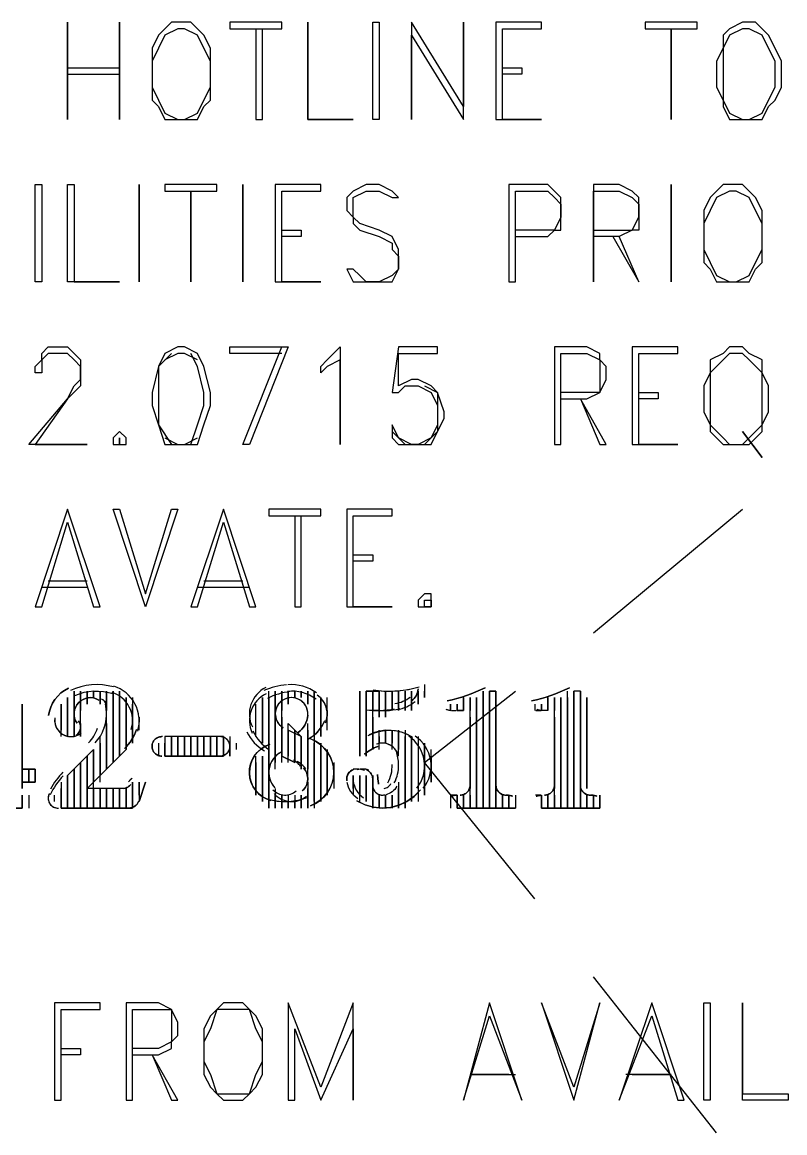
# Model space of a CAD drawing. Header units: metres. Extents: x 0 to 4950, y 0 to 3150.
# Drawn here: x 649 to 766.5, y 178 to 349 of the extents above; entities that cross this region are included whole.
import ezdxf

# ---------------------------------------------------------------- set-up
doc = ezdxf.new("R2010")
doc.units = ezdxf.units.M
doc.layers.add('SITE_BASE', color=7, linetype='Continuous')

msp = doc.modelspace()

# ---------------------------------------------------------------- linework, layer by layer
at = {"layer": 'SITE_BASE'}
for p, q in [((656, 342), (664, 342)), ((656, 341), (664, 341)), ((708, 284), (706, 286)), ((737, 255), (760, 274)), ((652, 262), (659, 262)), ((653, 263), (659, 263)), ((676, 262), (684, 262)), ((677, 263), (683, 263)), ((661, 245), (661, 246)), ((662, 244), (662, 246)), ((689, 244), (689, 246)), ((690, 245), (690, 246)), ((694, 243), (694, 246)), ((696, 240), (696, 245)), ((704, 246), (702, 246)), ((720, 228), (720, 245)), ((735, 246), (734, 246)), ((666, 239), (666, 243)), ((685, 240), (685, 243)), ((686, 239), (686, 244)), ((696, 241), (696, 244)), ((728, 244), (728, 243)), ((685, 241), (685, 242)), ((694, 242), (694, 228)), ((690, 235), (690, 240)), ((693, 233), (693, 241)), ((662, 234), (662, 239)), ((670, 238), (670, 236)), ((680, 239), (671, 239)), ((681, 239), (681, 236)), ((682, 237), (682, 238)), ((710, 239), (710, 229)), ((710, 238), (710, 230)), ((696, 236), (696, 231)), ((711, 231), (711, 237)), ((697, 235), (697, 231)), ((685, 234), (685, 231)), ((697, 233), (697, 234)), ((703, 232), (703, 228)), ((650, 230), (650, 228)), ((654, 229), (654, 230)), ((693, 230), (693, 228)), ((707, 230), (707, 228)), ((715, 230), (715, 228)), ((723.36, 230.01), (723.51, 230)), ((736.36, 230.01), (736.51, 230)), ((716, 228), (725, 228)), ((756, 178), (737, 202))]:
    msp.add_line(p, q, dxfattribs=at)
for points in [[(656, 334), (656, 349), (656, 334)], [(664, 349), (664, 334), (664, 349)], [(672, 349), (671, 348), (670, 347), (669, 345), (669, 343), (669, 339), (669, 337), (670, 336), (671, 334), (672, 334), (675, 334), (676, 334), (677, 336), (678, 337), (678, 339), (678, 343), (678, 345), (677, 347), (676, 348), (675, 349), (672, 349)], [(689, 348), (689, 349), (681, 349), (681, 348), (689, 348)], [(693, 334), (700, 334), (693, 334), (693, 349), (693, 334)], [(704, 334), (703, 334), (703, 349), (704, 349), (704, 334)], [(709, 349), (709, 334), (709, 347), (717, 334), (717, 349), (717, 336), (709, 349)], [(722, 349), (722, 334), (729, 334), (723, 334), (723, 348), (729, 348), (729, 349), (722, 349)], [(753, 348), (753, 349), (745, 349), (745, 348), (753, 348)], [(760, 349), (758, 348), (757, 347), (757, 345), (756, 343), (756, 339), (757, 337), (757, 336), (758, 334), (760, 334), (762, 334), (763, 334), (764, 336), (765, 337), (766, 339), (766, 343), (765, 345), (764, 347), (763, 348), (762, 349), (760, 349)], [(673, 348), (671, 347), (670, 345), (669, 343), (669, 339), (670, 337), (671, 335), (673, 334), (674, 334), (676, 335), (677, 337), (678, 339), (678, 343), (677, 345), (676, 347), (674, 348), (673, 348)], [(685, 348), (685, 334), (686, 334), (686, 348)], [(749, 348), (749, 334), (749, 348)], [(760, 348), (758, 347), (757, 345), (757, 343), (757, 339), (757, 337), (758, 335), (760, 334), (761, 334), (763, 335), (764, 337), (765, 339), (765, 343), (764, 345), (763, 347), (761, 348), (760, 348)], [(723, 342), (726, 342), (726, 341), (723, 341)], [(652, 309), (651, 309), (651, 324), (652, 324), (652, 309)], [(656, 309), (656, 324), (657, 324), (657, 309), (664, 309), (656, 309)], [(667, 309), (667, 324), (667, 309)], [(679, 323), (679, 324), (671, 324), (671, 323), (679, 323)], [(683, 309), (683, 324), (683, 309)], [(688, 324), (688, 309), (695, 309), (689, 309), (689, 323), (695, 323), (695, 324), (688, 324)], [(699, 311), (700, 309), (702, 309), (704, 309), (706, 309), (707, 311), (707, 313), (707, 314), (706, 316), (704, 317), (701, 318), (700, 319), (700, 320), (700, 322), (702, 323), (704, 323), (706, 322), (707, 322), (706, 323), (704, 324), (702, 324), (700, 323), (699, 322), (699, 320), (700, 319), (700, 318), (701, 317), (704, 316), (706, 315), (706, 314), (707, 313), (707, 311), (706, 310), (704, 309), (702, 309), (701, 310), (700, 311), (699, 311)], [(725, 316), (730, 316), (731, 317), (732, 317), (732, 319), (732, 321), (732, 322), (731, 323), (730, 324), (724, 324), (724, 309), (725, 309), (725, 323), (730, 323), (731, 322), (732, 321), (732, 319), (731, 317), (730, 317), (725, 317)], [(737, 324), (737, 309), (737, 323), (741, 323), (743, 322), (744, 321), (744, 322), (743, 323), (741, 324), (737, 324)], [(749, 309), (749, 324), (749, 309)], [(757, 324), (756, 323), (755, 322), (754, 320), (754, 318), (754, 314), (754, 312), (755, 311), (756, 309), (757, 309), (760, 309), (761, 309), (762, 311), (763, 312), (763, 314), (763, 318), (763, 320), (762, 322), (761, 323), (760, 324), (757, 324)], [(675, 323), (675, 309), (675, 323)], [(758, 323), (756, 322), (755, 320), (754, 318), (754, 314), (755, 312), (756, 310), (758, 309), (759, 309), (761, 310), (762, 312), (763, 314), (763, 318), (762, 320), (761, 322), (759, 323), (758, 323)], [(737, 317), (741, 317), (743, 317), (744, 319), (744, 321), (744, 319), (744, 317), (743, 317), (741, 316), (737, 316)], [(689, 317), (692, 317), (692, 316), (689, 316)], [(740, 316), (744, 309), (741, 316)], [(650, 284), (656, 291), (657, 293), (658, 294), (658, 296), (657, 297), (656, 298), (653, 298), (652, 297), (652, 296), (652, 295), (651, 295), (651, 296), (652, 297), (652, 298), (653, 299), (656, 299), (657, 298), (658, 297), (658, 296), (658, 294), (658, 293), (656, 291), (651, 284), (659, 284), (650, 284)], [(673, 299), (671, 298), (670, 296), (669, 292), (669, 290), (670, 287), (671, 284), (673, 284), (674, 284), (676, 284), (677, 287), (678, 290), (678, 292), (677, 296), (676, 298), (674, 299), (673, 299)], [(672, 298), (670, 296), (670, 292), (670, 290), (670, 287), (672, 284)], [(676, 297), (674, 298), (673, 298), (671, 297)], [(675, 284), (676, 287), (677, 290), (677, 292), (676, 296), (675, 298)], [(689, 298), (681, 298), (681, 299), (690, 299), (684, 284), (683, 284), (689, 299)], [(698, 284), (698, 297), (696, 296), (695, 295), (695, 296), (696, 297), (698, 299), (698, 284)], [(713, 287), (712, 285), (710, 284), (709, 284), (707, 285), (706, 287), (706, 285), (707, 284), (709, 284), (710, 284), (712, 284), (713, 286), (714, 288), (714, 289), (713, 292), (712, 293), (710, 294), (709, 294), (707, 293), (707, 298), (713, 298), (713, 299), (707, 299), (706, 292), (707, 292), (708, 293), (710, 293), (712, 292), (713, 290)], [(732, 291), (736, 291), (738, 292), (739, 294), (739, 296), (738, 297), (738, 298), (736, 299), (731, 299), (731, 284), (732, 284), (732, 298), (736, 298), (738, 297), (738, 296), (738, 294), (738, 292), (736, 292), (732, 292)], [(743, 299), (743, 284), (750, 284), (744, 284), (744, 298), (750, 298), (750, 299), (743, 299)], [(758, 299), (757, 298), (755, 297), (755, 295), (754, 293), (754, 289), (755, 287), (755, 286), (757, 284), (758, 284), (760, 284), (761, 284), (763, 286), (763, 287), (764, 289), (764, 293), (763, 295), (763, 297), (761, 298), (760, 299), (758, 299)], [(758, 298), (757, 297), (755, 295), (755, 293), (755, 289), (755, 287), (757, 285), (758, 284), (760, 284), (761, 285), (763, 287), (763, 289), (763, 293), (763, 295), (761, 297), (760, 298), (758, 298)], [(711, 293), (713, 292), (713, 289), (713, 288), (713, 286), (711, 284)], [(735, 291), (738, 284), (739, 284), (735, 291)], [(744, 292), (747, 292), (747, 291), (744, 291)], [(664, 286), (663, 285), (663, 284), (664, 284), (665, 284), (665, 285), (664, 286)], [(763, 282), (760, 286), (763, 282)], [(664, 285), (664, 284), (664, 285)], [(671, 285), (673, 284), (674, 284), (676, 285)], [(656, 274), (651, 259), (652, 259), (656, 272), (660, 259), (661, 259), (656, 274)], [(668, 259), (663, 274), (664, 274), (668, 261), (672, 274), (673, 274), (668, 259)], [(680, 274), (675, 259), (676, 259), (680, 272), (684, 259), (685, 259), (680, 274)], [(695, 273), (695, 274), (687, 274), (687, 273), (695, 273)], [(699, 274), (699, 259), (706, 259), (700, 259), (700, 273), (706, 273), (706, 274), (699, 274)], [(691, 273), (691, 259), (692, 259), (692, 273)], [(700, 267), (703, 267), (703, 266), (700, 266)], [(711, 261), (710, 260), (710, 259), (711, 259), (712, 259), (712, 260), (712, 261), (711, 261)], [(711, 260), (712, 260), (712, 259), (711, 259), (711, 260)], [(656.12, 246.46), (655.52, 246.12), (654.97, 245.72), (654.48, 245.25), (654.05, 244.74), (653.69, 244.17), (653.4, 243.56), (653.19, 242.92), (653.05, 242.24), (653.19, 242.92), (653.4, 243.56), (653.69, 244.17), (654.05, 244.74), (654.48, 245.25), (654.97, 245.72), (655.52, 246.12), (656.12, 246.46)], [(663.06, 246.65), (662.23, 246.84), (661.38, 246.96), (660.53, 247), (659.69, 246.97), (658.85, 246.86), (658.02, 246.67), (657.21, 246.41), (656.42, 246.08)], [(666.98, 242), (666.9, 242.53), (666.78, 243.06), (666.6, 243.57), (666.36, 244.07), (666.08, 244.54), (665.76, 244.98), (665.4, 245.38), (665, 245.74), (664.57, 246.07), (664.1, 246.35), (663.61, 246.58), (663.1, 246.76)], [(686.55, 246.55), (686.15, 246.34), (685.79, 246.09), (685.45, 245.8), (685.14, 245.49), (684.86, 245.14), (684.62, 244.77), (684.41, 244.38), (684.24, 243.96), (684.12, 243.53), (684.04, 243.09), (684, 242.65), (684.01, 242.21), (684.06, 241.77), (684.15, 241.34), (684.29, 240.91), (684.47, 240.5)], [(689.74, 246.97), (689.29, 246.93), (688.84, 246.87), (688.4, 246.79), (687.95, 246.69), (687.52, 246.57), (687.08, 246.43), (686.66, 246.27), (686.24, 246.1)], [(694.34, 245.75), (693.85, 246.07), (693.34, 246.35), (692.8, 246.58), (692.25, 246.76), (691.69, 246.89), (691.11, 246.97), (690.53, 247), (689.95, 246.98)], [(703.06, 246.18), (703.9, 246.08), (704.74, 246.02), (705.58, 246), (706.42, 246.03), (707.25, 246.09), (708.09, 246.2), (708.91, 246.36), (709.73, 246.55)], [(703.51, 246.12), (704.35, 246.04), (705.19, 246), (706.03, 246.01), (706.87, 246.06), (707.71, 246.15), (708.54, 246.28), (709.36, 246.46), (710.17, 246.68)], [(708.99, 244.49), (709.2, 244.67), (709.39, 244.86), (709.55, 245.07), (709.69, 245.3), (709.81, 245.55), (709.9, 245.8), (709.96, 246.06), (709.99, 246.34), (709.96, 246.06), (709.9, 245.8), (709.81, 245.55), (709.69, 245.3), (709.55, 245.07), (709.39, 244.86), (709.2, 244.67), (708.99, 244.49)], [(711, 247), (711, 245), (711, 246)], [(714.49, 244.51), (715.25, 244.68), (715.99, 244.88), (716.73, 245.09), (717.46, 245.33), (718.19, 245.59), (718.91, 245.88), (719.61, 246.18), (720.31, 246.51), (719.61, 246.18), (718.91, 245.88), (718.19, 245.59), (717.46, 245.33), (716.73, 245.09), (715.99, 244.88), (715.25, 244.68), (714.49, 244.51)], [(727.49, 244.51), (728.25, 244.68), (728.99, 244.88), (729.73, 245.09), (730.46, 245.33), (731.19, 245.59), (731.9, 245.88), (732.61, 246.18), (733.31, 246.51), (732.61, 246.18), (731.9, 245.88), (731.19, 245.59), (730.46, 245.33), (729.73, 245.09), (728.99, 244.88), (728.25, 244.68), (727.49, 244.51)], [(644, 228), (649, 228), (644, 228), (644, 230), (644, 228), (644, 245), (644, 242), (644, 234), (640, 234), (644, 234), (644, 242)], [(654.03, 241.87), (654, 241.39), (654.07, 240.92), (654.22, 240.48), (654.44, 240.08), (654.73, 239.73), (655.09, 239.44), (655.5, 239.21), (655.95, 239.06), (656.21, 239.02), (656.47, 239), (656.73, 239.01), (657, 239), (657, 246), (657, 239), (657, 245)], [(656, 239), (656, 245), (656, 239), (656, 245)], [(660.8, 244.63), (660.41, 244.83), (660.01, 244.95), (659.59, 245), (659.17, 244.98), (658.76, 244.89), (658.37, 244.73), (658.01, 244.51), (657.68, 244.22), (657.41, 243.87), (657.21, 243.5), (657.07, 243.1), (657.01, 242.69), (657.01, 242.27), (657.08, 241.86), (657.23, 241.45), (657.45, 241.08), (657.23, 241.45), (657.08, 241.86), (657.01, 242.27), (657.01, 242.69), (657.07, 243.1), (657.21, 243.5), (657.41, 243.87), (657.68, 244.22), (658.01, 244.51), (658.37, 244.73), (658.76, 244.89), (659.17, 244.98), (659.59, 245), (660.01, 244.95), (660.41, 244.83), (660.8, 244.63)], [(660.02, 245.99), (659.26, 245.91), (658.52, 245.77), (657.78, 245.55), (657.07, 245.28)], [(658, 241), (658, 239), (658, 246), (658, 243)], [(659, 244), (659, 246), (659, 244), (659, 246)], [(665, 228), (665, 231), (665, 228), (665, 231), (659, 231), (665, 237), (665, 245), (665, 237), (665, 245)], [(660, 245), (660, 246), (660, 245), (660, 246), (660.77, 246), (661.53, 245.94), (662.28, 245.81), (663.02, 245.62)], [(661, 244), (661, 246), (661, 244)], [(661.95, 243.9), (661.9, 244.05), (661.83, 244.18), (661.76, 244.31), (661.67, 244.44), (661.57, 244.55), (661.46, 244.65), (661.34, 244.74), (661.21, 244.82), (661.34, 244.74), (661.46, 244.65), (661.57, 244.55), (661.67, 244.44), (661.76, 244.31), (661.83, 244.18), (661.9, 244.05), (661.95, 243.9)], [(662, 241), (662, 234), (662, 246), (662, 243)], [(665.78, 240.1), (665.9, 240.54), (665.97, 240.97), (666, 241.42), (665.99, 241.86), (665.93, 242.3), (665.83, 242.73), (665.69, 243.15), (665.5, 243.56), (665.28, 243.95), (665.02, 244.31), (664.72, 244.64), (664.4, 244.94), (664.05, 245.21), (663.67, 245.44), (663.27, 245.64), (662.85, 245.79)], [(663, 235), (663, 246), (663, 235)], [(664, 236), (664, 246), (664, 236), (664, 246)], [(666, 245), (666, 238), (666, 244)], [(686.59, 245.57), (686.19, 245.36), (685.82, 245.12), (685.48, 244.83), (685.17, 244.52), (684.89, 244.18), (684.64, 243.81), (684.43, 243.42), (684.26, 243), (684.13, 242.58), (684.05, 242.14), (684, 241.7), (684.01, 241.26), (684.05, 240.82), (684.14, 240.38), (684.27, 239.96), (684.45, 239.54)], [(685.01, 239.01), (685.29, 238.62), (685.59, 238.24), (685.92, 237.89), (686.27, 237.56), (686.65, 237.26), (687, 237), (687, 246)], [(686, 238), (686, 245), (686, 238)], [(690.26, 245.93), (689.81, 245.86), (689.36, 245.78), (688.92, 245.68), (688.48, 245.56), (688.05, 245.42), (687.63, 245.26), (687.21, 245.08), (686.8, 244.89)], [(687, 238), (687, 245), (687, 237), (687, 229)], [(688, 234), (688, 246), (688, 235)], [(692.99, 242.28), (692.95, 241.88), (692.85, 241.5), (692.72, 241.13), (692.55, 240.78), (692.34, 240.46), (692.1, 240.15), (691.82, 239.88), (691.5, 239.63), (691.82, 239.88), (692.1, 240.15), (692.34, 240.46), (692.55, 240.78), (692.72, 241.13), (692.85, 241.5), (692.95, 241.88), (692.99, 242.28), (692.99, 242.67), (692.94, 243.04), (692.84, 243.39), (692.68, 243.72), (692.48, 244.03), (692.23, 244.3), (691.94, 244.54), (691.62, 244.74), (691.27, 244.88), (690.91, 244.97), (690.54, 245), (690.17, 244.98), (689.81, 244.9), (689.47, 244.78), (689.14, 244.6), (688.84, 244.37), (688.62, 244.15), (688.44, 243.92), (688.29, 243.67), (688.17, 243.41), (688.08, 243.13), (688.02, 242.85), (688, 242.56), (688.01, 242.26), (688.06, 241.97), (688.14, 241.69), (688.24, 241.42), (688.38, 241.17), (688.55, 240.93), (688.75, 240.72), (688.97, 240.53), (689.21, 240.36), (688.99, 240.51), (688.76, 240.7), (688.57, 240.91), (688.4, 241.15), (688.26, 241.4), (688.14, 241.67), (688.06, 241.95), (688.01, 242.24), (688, 242.53), (688.02, 242.82), (688.08, 243.11), (688.16, 243.39), (688.28, 243.65), (688.43, 243.9), (688.61, 244.13), (688.81, 244.34)], [(693, 242.38), (692.99, 242.76), (692.92, 243.13), (692.8, 243.48), (692.63, 243.8), (692.42, 244.1), (692.16, 244.37), (691.87, 244.59), (691.53, 244.78), (691.18, 244.91), (690.81, 244.98), (690.45, 245), (690.08, 244.96), (689.72, 244.88), (689.38, 244.74), (689.06, 244.55), (688.77, 244.31)], [(689, 235), (689, 246), (689, 243)], [(694.28, 244.79), (693.79, 245.1), (693.28, 245.38), (692.74, 245.6), (692.19, 245.78), (691.62, 245.9), (691.05, 245.98), (690.47, 246), (689.88, 245.97)], [(690, 244), (690, 246), (690, 244)], [(691, 245), (691, 246), (691, 245), (691, 246)], [(692, 245), (692, 246), (692, 245)], [(693, 244), (693, 246), (693, 244), (693, 246)], [(694, 239), (694, 246), (694, 238), (694, 229), (694, 238)], [(695.96, 243), (695.84, 243.56), (695.62, 244.09), (695.31, 244.58), (694.93, 245.02), (694.46, 245.4)], [(695.71, 241.1), (695.9, 241.66), (695.99, 242.24), (695.99, 242.82), (695.89, 243.38), (695.7, 243.92), (695.42, 244.43), (695.06, 244.89), (694.61, 245.29)], [(695, 240), (695, 245), (695, 239), (695, 245)], [(701, 236), (701, 246), (701, 236)], [(701, 245), (701, 237), (701, 245)], [(702, 236), (702, 246), (702, 236), (702, 246), (704, 246), (704, 243), (703.47, 243.04), (702.94, 243.09)], [(703, 237), (703, 239), (703, 237), (703, 246), (703, 243), (703, 246)], [(704, 242), (704, 246), (704, 242)], [(705, 242), (705, 246), (705, 242), (705, 246)], [(706, 243), (706, 246), (706, 243)], [(706.43, 244.08), (706.75, 244.14), (707.06, 244.23), (707.37, 244.33), (707.67, 244.44), (707.96, 244.58), (708.24, 244.73), (708.52, 244.9), (708.79, 245.09)], [(707, 243), (707, 246), (707, 243), (707, 246)], [(708, 243), (708, 246), (708, 243), (708, 246)], [(709, 243), (709, 246), (709, 243), (709, 246)], [(710, 244), (710, 246), (710, 244)], [(728, 214), (711, 235), (725, 246)], [(716, 243), (717, 243), (717, 245), (717, 243), (716, 243), (716, 244), (716, 243), (716, 244)], [(718, 243), (718, 245), (718, 243)], [(718, 228), (718, 230), (718, 228), (718, 245)], [(719, 245), (719, 228), (719, 245), (719, 228)], [(720, 246), (720, 228), (720, 246)], [(721, 228), (721, 246), (721, 228), (721, 246), (722, 246), (721, 246)], [(722, 228), (722, 246), (722, 228)], [(722, 231), (722, 245), (722, 231)], [(730, 243), (730, 245), (730, 243), (729, 243)], [(731, 243), (731, 245), (731, 243)], [(731, 228), (731, 230), (731, 228), (731, 245)], [(732, 245), (732, 228), (732, 245), (732, 228)], [(733, 245), (733, 228), (733, 246)], [(735, 228), (735, 246), (735, 228), (735, 246), (734, 246), (734, 228), (734, 246), (734, 228)], [(736, 231), (736, 245), (736, 231)], [(651, 233), (651, 234), (651, 232), (651, 234), (649, 234), (649, 232), (649, 234), (649, 244), (649, 234), (651, 234), (651, 233), (651, 234)], [(655, 239), (655, 244), (655, 240), (655, 243)], [(661.53, 240.08), (661.69, 240.51), (661.81, 240.95), (661.91, 241.4), (661.97, 241.85), (662, 242.31), (661.99, 242.76), (661.96, 243.22), (661.89, 243.68)], [(661.65, 240.38), (661.78, 240.82), (661.88, 241.27), (661.95, 241.72), (661.99, 242.18), (662, 242.63), (661.97, 243.09), (661.92, 243.54), (661.83, 243.99)], [(684.56, 239.87), (684.77, 239.43), (685, 239), (685, 244)], [(696, 242), (696, 243), (696, 242.43), (695.94, 241.85), (695.78, 241.27)], [(703, 242), (703, 239), (703, 243), (702.5, 243.03), (701.95, 243.08)], [(703.05, 243.01), (703.6, 243), (704.15, 243.01), (704.69, 243.05), (705.24, 243.1), (705.78, 243.17), (706.32, 243.26)], [(704, 243.01), (704.53, 243), (705.06, 243.01), (705.59, 243.04), (706.12, 243.1), (706.64, 243.17), (707.17, 243.27), (706.8, 243.13)], [(707.17, 243.22), (707.54, 243.33), (707.9, 243.46), (708.25, 243.61), (708.59, 243.78), (708.92, 243.97), (709.24, 244.18), (709.55, 244.41)], [(714.28, 243.22), (714.37, 243.19), (714.47, 243.16), (714.56, 243.13), (714.65, 243.1), (714.75, 243.08), (714.84, 243.06), (714.93, 243.05), (715.03, 243.03)], [(715, 244), (715, 243), (715, 244)], [(715.12, 243.02), (715.21, 243.01), (715.31, 243.01), (715.4, 243), (715.5, 243), (715.6, 243), (715.69, 243.01), (715.79, 243.01), (715.89, 243.02)], [(728.12, 243.02), (728.21, 243.01), (728.31, 243.01), (728.4, 243), (728.5, 243), (728.6, 243), (728.69, 243.01), (728.79, 243.01), (728.89, 243.02)], [(728.28, 243.22), (728.37, 243.19), (728.47, 243.16), (728.56, 243.13), (728.65, 243.1), (728.75, 243.08), (728.84, 243.06), (728.93, 243.05), (729.03, 243.03)], [(730, 244), (730, 243), (729, 243), (729, 244), (729, 243), (729, 244)], [(654.02, 241.79), (654.01, 241.31), (654.09, 240.85), (654.25, 240.41), (654.48, 240.02), (654.79, 239.68), (655.15, 239.39), (655.57, 239.18), (656.03, 239.04)], [(657.32, 239.24), (657.55, 239.43), (657.74, 239.65), (657.88, 239.9), (657.96, 240.17), (658, 240.46), (657.98, 240.74), (657.91, 241.03), (657.77, 241.29)], [(657.45, 239.34), (657.66, 239.55), (657.82, 239.79), (657.93, 240.06), (657.99, 240.33), (658, 240.62), (657.95, 240.9), (657.84, 241.17), (657.68, 241.43)], [(667, 240), (667, 242), (667, 241.46), (666.97, 240.92), (666.88, 240.38), (666.75, 239.85)], [(689, 242), (689, 236), (691, 235), (691, 240), (691, 235), (691, 239)], [(693.11, 238.66), (693.5, 238.89), (693.87, 239.15), (694.21, 239.44), (694.53, 239.76), (694.82, 240.1), (695.09, 240.46), (695.32, 240.85), (695.52, 241.25)], [(693.18, 238.7), (693.58, 238.95), (693.96, 239.23), (694.32, 239.54), (694.64, 239.88), (694.93, 240.24), (695.2, 240.63), (695.42, 241.05), (695.62, 241.48)], [(718, 242), (718, 231), (718, 242)], [(731, 242), (731, 231), (731, 242)], [(656.12, 239.03), (656.38, 239), (656.64, 239), (656.9, 239.03), (657.16, 239.09), (657.4, 239.17), (657.64, 239.28), (657.87, 239.41), (658.08, 239.56)], [(656.99, 239.05), (657.24, 239.11), (657.49, 239.2), (657.72, 239.32), (657.95, 239.46)], [(659.23, 238.04), (659.45, 238.29), (659.66, 238.55), (659.86, 238.82), (660.04, 239.09), (660.2, 239.38), (660.35, 239.67), (660.49, 239.98), (660.61, 240.29)], [(660.23, 238.04), (660.45, 238.29), (660.66, 238.55), (660.86, 238.82), (661.04, 239.09), (661.2, 239.38), (661.35, 239.67), (661.49, 239.98), (661.61, 240.29)], [(664.76, 237.15), (665.06, 237.47), (665.35, 237.81), (665.62, 238.16), (665.86, 238.52), (666.08, 238.9), (666.28, 239.3), (666.46, 239.7), (666.61, 240.12), (666.46, 239.7), (666.28, 239.3), (666.08, 238.9), (665.86, 238.52), (665.62, 238.16), (665.35, 237.81), (665.06, 237.47), (664.76, 237.15)], [(683.61, 239.74), (683.85, 239.29), (684.12, 238.86), (684.42, 238.45), (684.75, 238.06), (685.11, 237.71), (685.49, 237.38), (685.91, 237.08), (686.34, 236.82)], [(691, 235), (689, 236), (689, 241)], [(690, 236), (690, 241), (692, 239), (690, 240), (690, 236)], [(693, 234), (693, 240), (693, 234)], [(702.32, 239.17), (703.12, 239.55), (703.96, 239.81), (704.81, 239.96), (705.68, 240), (706.54, 239.92), (707.38, 239.72), (708.2, 239.41), (709, 239), (709, 229), (709, 239), (709, 229)], [(704.98, 239.98), (704.12, 239.85), (703.28, 239.61), (702.47, 239.25)], [(704, 237), (704, 239), (704, 238), (704, 240)], [(705, 238), (705, 240), (705, 238), (705, 240), (705.84, 239.99), (706.7, 239.89), (707.54, 239.67), (708.35, 239.34), (709.12, 238.9)], [(706, 237), (706, 240), (706, 238)], [(707, 236), (707, 240), (707, 237), (707, 240)], [(708, 240), (708, 228), (708, 239), (708, 229)], [(661, 232), (661, 238), (661, 233), (661, 239)], [(669, 237.51), (669.01, 237.36), (669.03, 237.21), (669.06, 237.07), (669.11, 236.93), (669.18, 236.8), (669.25, 236.67), (669.34, 236.55), (669.44, 236.44), (669.55, 236.34), (669.67, 236.25), (669.8, 236.18), (669.93, 236.11), (670.07, 236.06), (670.21, 236.03), (670.36, 236.01), (670.51, 236), (670.36, 236.01), (670.21, 236.03), (670.07, 236.06), (669.93, 236.11), (669.8, 236.18), (669.67, 236.25), (669.55, 236.34), (669.44, 236.44), (669.34, 236.55), (669.25, 236.67), (669.18, 236.8), (669.11, 236.93), (669.06, 237.07), (669.03, 237.21), (669.01, 237.36), (669, 237.51), (669.01, 237.64), (669.03, 237.79), (669.06, 237.93), (669.11, 238.07), (669.18, 238.2), (669.25, 238.33), (669.34, 238.45), (669.44, 238.56), (669.55, 238.66), (669.67, 238.75), (669.8, 238.82), (669.93, 238.89), (670.07, 238.94), (670.21, 238.97), (670.36, 238.99), (670.51, 239)], [(670.6, 239), (670.45, 239), (670.3, 238.99), (670.15, 238.96), (670.01, 238.92), (669.88, 238.86), (669.74, 238.8), (669.62, 238.71), (669.5, 238.62), (669.4, 238.52), (669.3, 238.4), (669.22, 238.28), (669.15, 238.15), (669.09, 238.02), (669.05, 237.87), (669.02, 237.73), (669, 237.58)], [(680, 236), (680, 239), (680, 236), (680, 239), (671, 239), (671, 236), (671, 238), (671, 236), (680, 236), (671, 236)], [(672, 239), (672, 236), (672, 239), (672, 236)], [(673, 236), (673, 239), (673, 236), (673, 239)], [(674, 239), (674, 236), (674, 239)], [(675, 239), (675, 236), (675, 239), (675, 236)], [(676, 239), (676, 236), (676, 239), (676, 236)], [(677, 236), (677, 239), (677, 236), (677, 239)], [(678, 239), (678, 236), (678, 239), (678, 236)], [(679, 239), (679, 236), (679, 239)], [(681, 237.58), (680.98, 237.73), (680.95, 237.87), (680.91, 238.02), (680.85, 238.15), (680.78, 238.28), (680.7, 238.4), (680.6, 238.52), (680.5, 238.62), (680.38, 238.71), (680.26, 238.8), (680.12, 238.86), (679.99, 238.92), (679.85, 238.96), (679.7, 238.99), (679.55, 239), (679.4, 239)], [(681, 237.51), (680.99, 237.36), (680.97, 237.21), (680.94, 237.07), (680.89, 236.93), (680.83, 236.8), (680.75, 236.67), (680.66, 236.55), (680.56, 236.44), (680.45, 236.34), (680.33, 236.25), (680.2, 236.18), (680.07, 236.11), (679.93, 236.06), (679.79, 236.03), (679.64, 236.01), (679.49, 236), (679.64, 236.01), (679.79, 236.03), (679.93, 236.06), (680.07, 236.11), (680.2, 236.18), (680.33, 236.25), (680.45, 236.34), (680.56, 236.44), (680.66, 236.55), (680.75, 236.67), (680.83, 236.8), (680.89, 236.93), (680.94, 237.07), (680.97, 237.21), (680.99, 237.36), (681, 237.51), (680.99, 237.64), (680.97, 237.79), (680.94, 237.93), (680.89, 238.07), (680.83, 238.2), (680.75, 238.33), (680.66, 238.45), (680.56, 238.56), (680.45, 238.66), (680.33, 238.75), (680.2, 238.82), (680.07, 238.89), (679.93, 238.94), (679.79, 238.97), (679.64, 238.99), (679.49, 239)], [(681, 238), (681, 236), (681, 238)], [(687.14, 237.79), (686.46, 237.51), (685.84, 237.13), (685.3, 236.66), (684.84, 236.12), (684.48, 235.51), (684.21, 234.85), (684.05, 234.14), (684, 233.41), (684.08, 232.67), (684.27, 231.98), (684.56, 231.33), (684.95, 230.73), (685.43, 230.21), (685.99, 229.76), (686.62, 229.41), (687.32, 229.16), (686.64, 229.4), (686.01, 229.75), (685.46, 230.18), (684.98, 230.7), (684.59, 231.28), (684.29, 231.91), (684.09, 232.6), (684, 233.32), (684.03, 234.04), (684.17, 234.74), (684.42, 235.4), (684.76, 236.01), (685.2, 236.56), (685.72, 237.04), (686.31, 237.43), (686.97, 237.73)], [(692, 234), (692, 239), (692, 234)], [(693.58, 238.59), (694.33, 238.22), (695.01, 237.74), (695.6, 237.17), (696.09, 236.53), (696.49, 235.82), (696.78, 235.05), (696.95, 234.24), (697, 233.4), (696.92, 232.56), (696.72, 231.76), (696.4, 231.01), (695.98, 230.31), (695.46, 229.68), (694.85, 229.14), (694.16, 228.69), (693.43, 228.35), (694.2, 228.71), (694.9, 229.17), (695.5, 229.73), (696.02, 230.37), (696.44, 231.08), (696.74, 231.84), (696.94, 232.65), (697, 233.5), (696.94, 234.35), (696.74, 235.16), (696.44, 235.92), (696.02, 236.63), (695.5, 237.27), (694.9, 237.83), (694.2, 238.29), (693.43, 238.65)], [(695, 237), (695, 229), (695, 238), (695, 229)], [(707, 234.68), (706.99, 234.94), (706.97, 235.21), (706.94, 235.47), (706.9, 235.73), (706.85, 235.99), (706.79, 236.25), (706.73, 236.51), (706.67, 236.74), (706.53, 236.95), (706.38, 237.15), (706.2, 237.33), (706, 237.5), (705.79, 237.64), (705.56, 237.76), (705.33, 237.86), (705.08, 237.93), (704.83, 237.98), (704.58, 238), (704.32, 237.99), (704.07, 237.96), (703.82, 237.91), (703.58, 237.82)], [(706.9, 236.21), (706.81, 236.46), (706.7, 236.69), (706.57, 236.91), (706.41, 237.11), (706.24, 237.29), (706.05, 237.46), (705.84, 237.61), (705.62, 237.74), (705.38, 237.84), (705.14, 237.92), (704.89, 237.97), (704.64, 238), (704.38, 238), (704.13, 237.97), (703.88, 237.92), (703.63, 237.85)], [(709.78, 231.04), (710.12, 231.51), (710.4, 232.01), (710.63, 232.52), (710.81, 233.06), (710.93, 233.62), (710.99, 234.18), (710.99, 234.75), (710.94, 235.33), (710.82, 235.89), (710.65, 236.44), (710.42, 236.96), (710.14, 237.45), (709.81, 237.91), (709.44, 238.34), (709.02, 238.73), (708.56, 239.07)], [(710.78, 231.04), (711.12, 231.51), (711.4, 232.01), (711.63, 232.52), (711.81, 233.06), (711.93, 233.62), (711.99, 234.18), (711.99, 234.75), (711.94, 235.33), (711.82, 235.89), (711.65, 236.44), (711.42, 236.96), (711.14, 237.45), (710.81, 237.91), (710.44, 238.34), (710.02, 238.73), (709.56, 239.07)], [(711, 238), (711, 230), (711, 238)], [(660, 237), (656, 233), (660, 237)], [(665, 231), (659, 231), (665, 237)], [(659, 235), (659, 228), (659, 236), (659, 228)], [(660, 232), (660, 237), (660, 232)], [(660, 228), (660, 231), (660, 228), (660, 231), (660, 236)], [(685, 235), (685, 230), (685, 236)], [(686, 236), (686, 229), (686, 236), (686, 229)], [(687, 232), (687, 228), (687, 237), (687, 234)], [(688.97, 236.65), (688.61, 236.45), (688.29, 236.21), (687.99, 235.94), (687.73, 235.64), (687.51, 235.31), (687.32, 234.96), (687.17, 234.58), (687.07, 234.19), (687.01, 233.78), (687, 233.38), (687.04, 232.98), (687.12, 232.59), (687.25, 232.21), (687.42, 231.85), (687.63, 231.5), (687.88, 231.18)], [(688.83, 236.58), (688.49, 236.36), (688.18, 236.12), (687.9, 235.84), (687.65, 235.53), (687.44, 235.2), (687.27, 234.84), (687.14, 234.47), (687.05, 234.08), (687, 233.68), (687.01, 233.28), (687.05, 232.89), (687.15, 232.5), (687.28, 232.13), (687.45, 231.78), (687.67, 231.44), (687.92, 231.13)], [(696, 237), (696, 230), (696, 237)], [(703.78, 237.49), (703.51, 237.38), (703.24, 237.25), (702.98, 237.12), (702.72, 236.98), (702.47, 236.83), (702.22, 236.66), (701.99, 236.49), (701.75, 236.31), (701.99, 236.49), (702.22, 236.66), (702.47, 236.83), (702.72, 236.98), (702.98, 237.12), (703.24, 237.25), (703.51, 237.38), (703.78, 237.49)], [(706.33, 231.88), (706.5, 232.21), (706.64, 232.54), (706.76, 232.89), (706.85, 233.24), (706.93, 233.6), (706.97, 233.96), (707, 234.33), (707, 234.68), (706.99, 234.94), (706.97, 235.21), (706.94, 235.47), (706.9, 235.73), (706.85, 235.99), (706.79, 236.25), (706.73, 236.51), (706.65, 236.76), (706.79, 236.51), (706.88, 236.27)], [(712, 236), (712, 232), (712, 237)], [(658, 235), (658, 228), (658, 235)], [(691.89, 234.46), (691.77, 234.59), (691.64, 234.72), (691.51, 234.84), (691.38, 234.96), (691.24, 235.07), (691.1, 235.17), (690.95, 235.27), (690.8, 235.37)], [(692.69, 234.06), (692.55, 234.23), (692.4, 234.38), (692.24, 234.53), (692.08, 234.68), (691.91, 234.81), (691.74, 234.94), (691.56, 235.07), (691.38, 235.18)], [(705.33, 231.88), (705.5, 232.21), (705.64, 232.54), (705.76, 232.89), (705.85, 233.24), (705.93, 233.6), (705.97, 233.96), (706, 234.33), (706, 234.69)], [(650, 234), (650, 232), (650, 234), (650, 232)], [(655.3, 232.96), (655.01, 232.63), (654.73, 232.29), (654.46, 231.94), (654.2, 231.58), (653.96, 231.21), (653.72, 230.84), (653.51, 230.45), (653.3, 230.06)], [(655.28, 233.54), (655, 233.24), (654.73, 232.94), (654.47, 232.62), (654.23, 232.3), (653.99, 231.97), (653.77, 231.63), (653.56, 231.28), (653.36, 230.92)], [(656, 232), (656, 228), (656, 233), (656, 228)], [(657, 234), (657, 228), (657, 234), (657, 228)], [(665.94, 232.61), (665.87, 232.54), (665.8, 232.48), (665.73, 232.41), (665.66, 232.34), (665.59, 232.27), (665.52, 232.2), (665.46, 232.13), (665.39, 232.06), (665.46, 232.13), (665.52, 232.2), (665.59, 232.27), (665.66, 232.34), (665.73, 232.41), (665.8, 232.48), (665.87, 232.54), (665.94, 232.61)], [(692.17, 230.64), (692.34, 230.81), (692.5, 231), (692.64, 231.21), (692.76, 231.42), (692.85, 231.65), (692.92, 231.89), (692.97, 232.13), (693, 232.38), (693, 232.62), (692.97, 232.87), (692.92, 233.11), (692.85, 233.35), (692.76, 233.57), (692.64, 233.79), (692.5, 234), (692.35, 234.19), (692.51, 233.99), (692.65, 233.78), (692.76, 233.57), (692.85, 233.34), (692.93, 233.11), (692.97, 232.86), (693, 232.62), (693, 232.37), (692.97, 232.12), (692.92, 231.88), (692.85, 231.64), (692.75, 231.42), (692.64, 231.2), (692.5, 231), (692.34, 230.81), (692.16, 230.63)], [(699.02, 232.25), (699, 232.53), (699.03, 232.8), (699.11, 233.07), (699.23, 233.31), (699.4, 233.52), (699.6, 233.7), (699.84, 233.85), (700.07, 233.94), (699.8, 233.83), (699.57, 233.68), (699.37, 233.49), (699.21, 233.27), (699.1, 233.03), (699.02, 232.77), (699, 232.49), (699.03, 232.21)], [(700, 231), (700, 233), (700, 230)], [(701.74, 233.77), (701.53, 233.85), (701.32, 233.9), (701.1, 233.95), (700.89, 233.98), (700.67, 234), (700.45, 234), (700.23, 233.99), (700.01, 233.97)], [(702.37, 233.89), (702.15, 233.94), (701.94, 233.97), (701.72, 233.99), (701.5, 234), (701.28, 233.99), (701.06, 233.97), (700.85, 233.94), (700.63, 233.89)], [(701, 229), (701, 233), (701, 230)], [(702.99, 232.66), (702.95, 232.87), (702.89, 233.08), (702.79, 233.26), (702.67, 233.44), (702.53, 233.59), (702.37, 233.72), (702.18, 233.84), (701.98, 233.92), (702.18, 233.84), (702.37, 233.72), (702.53, 233.59), (702.67, 233.44), (702.79, 233.26), (702.89, 233.08), (702.95, 232.87), (702.99, 232.66)], [(702, 233), (702, 229), (702, 233), (702, 229)], [(703, 233), (703, 228), (703, 233)], [(703.9, 231.68), (703.88, 231.86), (703.86, 232.05), (703.84, 232.23), (703.82, 232.42), (703.79, 232.6), (703.77, 232.78), (703.74, 232.97), (703.72, 233.15), (703.74, 232.97), (703.77, 232.78), (703.79, 232.6), (703.82, 232.42), (703.84, 232.23), (703.86, 232.05), (703.88, 231.86), (703.9, 231.68)], [(649, 231), (649, 232), (651, 232), (649, 232), (649, 231)], [(655, 232), (655, 228), (666, 228), (655, 228)], [(655, 231), (655, 228), (655, 231)], [(661, 231), (661, 228), (661, 231), (661, 228)], [(662, 231), (662, 228), (662, 231), (662, 228)], [(663, 231), (663, 228), (663, 231)], [(664, 231), (664, 228), (664, 231), (664, 228)], [(664.68, 231.01), (664.84, 231.04), (664.99, 231.08), (665.13, 231.14), (665.27, 231.21), (665.4, 231.3), (665.52, 231.4), (665.63, 231.51), (665.73, 231.64), (665.63, 231.51), (665.52, 231.4), (665.4, 231.3), (665.27, 231.21), (665.13, 231.14), (664.99, 231.08), (664.84, 231.04), (664.68, 231.01)], [(666, 232), (666, 228), (666, 232), (666, 229)], [(667, 230), (667, 232), (667, 229), (668, 232), (667, 229)], [(688, 231), (688, 228), (688, 230)], [(693, 232), (693, 228), (693, 231)], [(699.03, 232.01), (699.11, 231.63), (699.23, 231.25), (699.39, 230.89), (699.59, 230.56), (699.82, 230.25), (700.09, 229.96), (700.39, 229.71), (700.72, 229.49)], [(700.02, 232.18), (700.07, 231.79), (700.18, 231.41), (700.32, 231.04), (700.5, 230.7), (700.72, 230.38), (700.97, 230.08), (701.26, 229.81), (701.58, 229.58)], [(703.01, 231.31), (703.04, 231.16), (703.08, 231.01), (703.14, 230.87), (703.21, 230.74), (703.29, 230.61), (703.39, 230.49), (703.5, 230.38), (703.62, 230.29), (703.75, 230.2), (703.88, 230.13), (704.03, 230.08), (704.17, 230.04), (704.32, 230.01), (704.48, 230), (704.63, 230.01), (704.78, 230.03)], [(703.03, 231.22), (703.06, 231.07), (703.11, 230.93), (703.18, 230.79), (703.26, 230.66), (703.35, 230.54), (703.45, 230.43), (703.57, 230.32), (703.69, 230.23), (703.83, 230.16), (703.97, 230.1), (704.12, 230.05), (704.26, 230.02), (704.42, 230), (704.57, 230), (704.72, 230.02), (704.87, 230.05)], [(704.76, 231.02), (704.92, 231.06), (705.08, 231.12), (705.23, 231.19), (705.37, 231.28), (705.5, 231.38), (705.62, 231.5), (705.73, 231.63), (705.82, 231.78)], [(706.72, 231.35), (706.58, 231.11), (706.41, 230.88), (706.21, 230.68), (706, 230.5), (705.77, 230.35), (705.52, 230.22), (705.26, 230.12), (705, 230), (705, 228), (705, 230), (705, 228)], [(707, 232), (707, 228), (707, 231)], [(716.47, 230), (716.62, 230.01), (716.77, 230.03), (716.92, 230.06), (717.06, 230.11), (717.2, 230.17), (717.33, 230.25), (717.45, 230.34), (717.56, 230.44), (717.66, 230.55), (717.75, 230.67), (717.83, 230.8), (717.89, 230.94), (717.94, 231.08), (717.98, 231.23), (718, 231.38), (718, 231.53), (718, 231.38), (717.98, 231.23), (717.94, 231.08), (717.89, 230.94), (717.83, 230.8), (717.75, 230.67), (717.66, 230.55), (717.56, 230.44), (717.45, 230.34), (717.33, 230.25), (717.2, 230.17), (717.06, 230.11), (716.92, 230.06), (716.77, 230.03), (716.62, 230.01), (716.47, 230)], [(722, 231.61), (722, 231.46), (722.01, 231.31), (722.04, 231.17), (722.08, 231.02), (722.13, 230.89), (722.2, 230.75), (722.28, 230.63), (722.37, 230.51), (722.48, 230.4), (722.59, 230.31), (722.71, 230.23), (722.84, 230.15), (722.97, 230.1), (723.11, 230.05), (723.26, 230.02), (723.41, 230), (723.21, 230.03), (723.07, 230.06), (722.93, 230.11), (722.8, 230.18), (722.67, 230.25), (722.55, 230.34), (722.44, 230.44), (722.34, 230.55), (722.25, 230.67), (722.18, 230.8), (722.11, 230.93), (722.06, 231.07), (722.03, 231.21), (722.01, 231.36), (722, 231.51)], [(729.47, 230), (729.62, 230.01), (729.77, 230.03), (729.92, 230.06), (730.06, 230.11), (730.2, 230.17), (730.33, 230.25), (730.45, 230.34), (730.56, 230.44), (730.66, 230.55), (730.75, 230.67), (730.83, 230.8), (730.89, 230.94), (730.94, 231.08), (730.98, 231.23), (731, 231.38), (731, 231.53), (731, 231.38), (730.98, 231.23), (730.94, 231.08), (730.89, 230.94), (730.83, 230.8), (730.75, 230.67), (730.66, 230.55), (730.56, 230.44), (730.45, 230.34), (730.33, 230.25), (730.2, 230.17), (730.06, 230.11), (729.92, 230.06), (729.77, 230.03), (729.62, 230.01), (729.47, 230)], [(735, 231.61), (735, 231.46), (735.01, 231.31), (735.04, 231.17), (735.08, 231.02), (735.13, 230.89), (735.2, 230.75), (735.28, 230.63), (735.37, 230.51), (735.48, 230.4), (735.59, 230.31), (735.71, 230.23), (735.84, 230.15), (735.97, 230.1), (736.11, 230.05), (736.26, 230.02), (736.41, 230), (736.21, 230.03), (736.07, 230.06), (735.93, 230.11), (735.8, 230.18), (735.67, 230.25), (735.55, 230.34), (735.44, 230.44), (735.34, 230.55), (735.25, 230.67), (735.18, 230.8), (735.11, 230.93), (735.06, 231.07), (735.03, 231.21), (735.01, 231.36), (735, 231.51)], [(649, 230), (649, 228), (649, 230)], [(653.21, 230.26), (653.12, 230.09), (653.06, 229.9), (653.02, 229.72), (653, 229.52), (653.01, 229.33), (653.04, 229.14), (653.1, 228.96), (653.18, 228.78), (653.29, 228.62), (653.41, 228.47), (653.55, 228.34), (653.71, 228.23), (653.88, 228.14), (654.06, 228.07), (654.25, 228.02), (654.44, 228)], [(653.15, 230.14), (653.07, 229.96), (653.03, 229.77), (653, 229.58), (653, 229.39), (653.03, 229.2), (653.08, 229.02), (653.15, 228.84), (653.25, 228.67), (653.37, 228.51), (653.51, 228.37), (653.66, 228.26), (653.82, 228.16), (654, 228.09), (654.19, 228.03), (654.38, 228), (654.57, 228)], [(686.85, 229.38), (687.57, 229.2), (688.3, 229.08), (689.04, 229.01), (689.78, 229), (690.52, 229.05), (691.25, 229.16), (691.97, 229.33), (692.68, 229.55)], [(687.12, 229.3), (687.84, 229.15), (688.58, 229.04), (689.32, 229), (690.06, 229.02), (690.79, 229.09), (691.52, 229.22), (692.24, 229.4), (692.95, 229.65)], [(687.64, 230.82), (687.82, 230.65), (688.01, 230.49), (688.22, 230.35), (688.43, 230.24), (688.66, 230.15), (688.9, 230.07), (689.14, 230.03), (689.39, 230), (689.64, 230), (689.88, 230.03), (690.12, 230.08), (690.36, 230.15), (690.58, 230.25), (690.8, 230.36), (691, 230.5), (691.2, 230.66)], [(687.82, 230.25), (688.05, 230), (688.31, 229.77), (688.59, 229.57), (688.89, 229.39), (689.2, 229.25), (689.53, 229.14), (689.86, 229.06), (690.21, 229.01), (690.56, 229), (690.9, 229.02), (691.24, 229.08), (691.58, 229.17), (691.9, 229.29), (692.21, 229.44), (692.5, 229.63), (692.78, 229.84)], [(689, 230), (689, 228), (689, 230), (689, 228)], [(690, 230), (690, 228), (690, 229), (690, 228)], [(691, 230), (691, 228), (691, 229), (691, 228)], [(692, 230), (692, 228), (692, 230)], [(700.57, 229.11), (701.82, 228.49), (703.12, 228.13), (704.46, 228), (705.78, 228.11), (707.06, 228.45), (708.27, 229.02), (709.38, 229.8), (710.35, 230.8), (709.36, 229.79), (708.25, 229.01), (707.04, 228.44), (705.76, 228.11), (704.43, 228), (703.1, 228.13), (701.8, 228.5), (700.55, 229.12)], [(704, 230), (704, 228), (704, 230), (704, 228)], [(706, 230), (706, 228), (706, 230)], [(715.92, 229.98), (715.82, 229.99), (715.71, 229.99), (715.61, 230), (715.5, 230), (715.39, 230), (715.29, 229.99), (715.18, 229.99), (715.08, 229.98)], [(725, 230), (725, 228), (716, 228), (716, 230), (716, 228), (716, 230), (715.93, 229.96), (715.83, 229.95), (715.72, 229.93), (715.62, 229.91), (715.51, 229.89), (715.41, 229.87), (715.31, 229.84), (715.21, 229.81)], [(717, 230), (717, 228), (717, 230)], [(723, 230), (723, 228), (723, 230), (723, 228)], [(724.56, 229.84), (724.44, 229.87), (724.32, 229.9), (724.2, 229.93), (724.08, 229.95), (723.95, 229.97), (723.83, 229.98), (723.71, 229.99), (723.58, 230), (723.71, 229.99), (723.83, 229.98), (723.95, 229.97), (724.08, 229.95), (724.2, 229.93), (724.32, 229.9), (724.44, 229.87), (724.56, 229.84)], [(724, 228), (724, 230), (724, 228), (724, 230)], [(728.92, 229.98), (728.82, 229.99), (728.71, 229.99), (728.61, 230), (728.5, 230), (728.39, 230), (728.29, 229.99), (728.18, 229.99), (728.08, 229.98)], [(728.21, 229.81), (728.31, 229.84), (728.41, 229.87), (728.51, 229.89), (728.62, 229.91), (728.72, 229.93), (728.83, 229.95), (728.93, 229.96), (729, 230), (729, 228), (729, 230), (729, 228), (738, 228), (729, 228)], [(730, 230), (730, 228), (730, 230), (730, 228)], [(736, 230), (736, 228), (736, 230), (736, 228)], [(737.56, 229.84), (737.44, 229.87), (737.32, 229.9), (737.2, 229.93), (737.08, 229.95), (736.95, 229.97), (736.83, 229.98), (736.71, 229.99), (736.58, 230), (736.71, 229.99), (736.83, 229.98), (736.95, 229.97), (737.08, 229.95), (737.2, 229.93), (737.32, 229.9), (737.44, 229.87), (737.56, 229.84)], [(737, 230), (737, 228), (737, 230)], [(738, 230), (738, 228), (738, 230)], [(666.93, 229.06), (666.84, 228.83), (666.71, 228.62), (666.56, 228.43), (666.37, 228.28), (666.17, 228.16), (665.94, 228.07), (665.7, 228.01), (665.4, 228), (665.65, 228.01), (665.89, 228.05), (666.12, 228.13), (666.33, 228.25), (666.52, 228.4), (666.69, 228.58), (666.82, 228.78), (666.92, 229.01)], [(661, 198), (654, 198), (654, 183), (655, 183), (655, 197), (661, 197), (661, 198)], [(666, 190), (670, 190), (672, 191), (672, 192), (673, 193), (673, 195), (672, 197), (670, 198), (665, 198), (665, 183), (666, 183), (666, 197), (670, 197), (672, 197), (672, 195), (672, 193), (672, 192), (670, 191), (666, 191)], [(680, 198), (679, 197), (678, 196), (677, 194), (677, 192), (677, 189), (677, 187), (678, 185), (679, 184), (680, 183), (683, 183), (684, 184), (685, 185), (686, 187), (686, 189), (686, 192), (686, 194), (685, 196), (684, 197), (683, 198), (680, 198)], [(681, 197), (679, 197), (678, 194), (677, 192), (677, 189), (678, 187), (679, 184), (681, 184), (682, 184), (684, 184), (685, 187), (686, 189), (686, 192), (685, 194), (684, 197), (682, 197), (681, 197)], [(700, 198), (695, 185), (690, 198), (690, 183), (691, 183), (691, 194), (695, 183), (700, 194), (700, 183), (700, 198)], [(721, 198), (717, 183), (721, 196), (726, 183), (721, 198)], [(734, 183), (738, 198), (734, 185), (729, 198), (734, 183)], [(746, 198), (741, 183), (746, 196), (750, 183), (751, 183), (746, 198)], [(755, 183), (754, 183), (754, 198), (755, 198), (755, 183)], [(760, 183), (760, 198), (760, 184), (767, 184), (767, 183), (760, 183)], [(655, 191), (658, 191), (658, 190), (655, 190)], [(669, 190), (672, 183), (673, 183), (669, 190)], [(724, 187), (718, 187), (725, 187)], [(743, 187), (749, 187), (742, 187)]]:
    msp.add_lwpolyline(points, dxfattribs=at)

doc.saveas('drawing.dxf')
